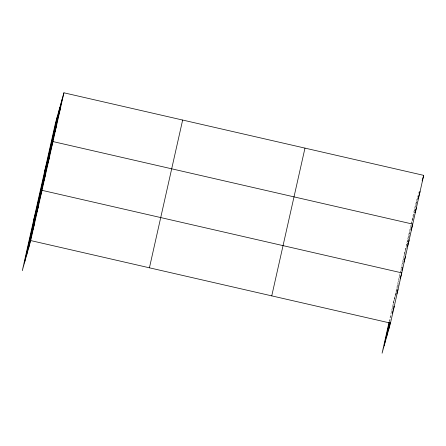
<?xml version="1.0" encoding="UTF-8"?>
<svg xmlns="http://www.w3.org/2000/svg" width="446" height="446" viewBox="0 0 446 446"><rect width="100%" height="100%" fill="white"/><g stroke="black" fill="none" stroke-linecap="round" stroke-linejoin="round"><path stroke-width="0.33" stroke-dasharray="2.23 1.67" d="M389.157 321.711L399.923 273.833M400.073 273.158L415.304 205.433L419.285 191.172M389.642 321.404L391.298 314.034M391.75 312.027L400.235 274.29M400.848 271.581L406.479 246.521L404.338 254.198M406.785 245.166L411.351 224.851M411.507 224.171L414.245 211.984M414.401 211.304L417.445 197.762M393.355 306.803L393.656 305.46M397.877 286.7L398.334 284.665M405.035 254.867L405.336 253.512M408.229 240.645L408.687 238.616L407.767 241.91M408.993 237.261L409.45 235.232M409.601 234.551L410.058 232.522M412.645 221.01L413.102 218.975M413.258 218.3L414.167 214.236M415.995 206.108L416.452 204.078M416.603 203.398L417.517 199.34M406.847 245.205L407.583 242.568M393.372 302.957L396.438 291.985M396.622 291.327L397.542 288.032"/><path stroke-width="0.67" d="M24.441 262.973L57.668 115.213M26.648 255.067L59.876 107.308M28.795 247.391L62.016 99.636M63.923 92.807L55.521 122.89L22.3 270.644L30.696 240.567L63.923 92.807L423.7 175.356L390.479 323.11L382.077 353.193L389.007 322.38M149.427 267.806L182.648 120.046M271.748 295.871L304.975 148.117M384.218 345.516L389.341 322.742M386.426 337.611L389.743 322.876M388.572 329.94L390.228 322.57M401.997 270.22L402.61 267.511M414.942 212.658L415.549 209.949M58.359 115.888L60.266 109.064M54.707 132.144L56.614 125.315M44.561 171.649L52.957 141.566L412.734 224.115L411.006 230.32M47.399 164.646L49.305 157.823M43.741 180.903L45.648 174.074M33.595 220.408L41.996 190.325L401.774 272.874L400.213 278.46M36.321 213.902L38.228 207.072M32.558 230.649L34.465 223.82M422.139 180.942L423.7 175.356M418.142 198.437L420.043 191.607M415.003 212.826L416.391 207.858M407.349 246.577L409.082 240.366M403.87 262.209L405.425 256.623M396.795 293.964L398.005 289.621M392.335 313.192L392.854 311.33M393.205 310.093L394.242 306.363M30.696 240.567L390.479 323.11"/></g></svg>
